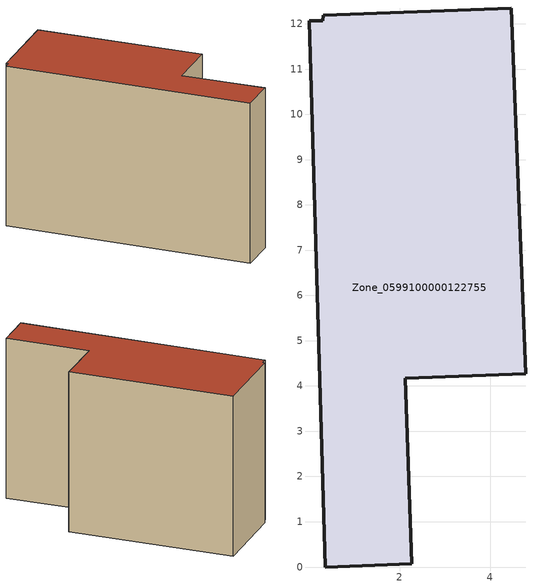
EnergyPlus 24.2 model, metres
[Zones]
Zone_0599100000122755
 floor ground (C_G): 2.12,4.17 2.27,0.07 0.36,0 0,12.07 0.3,12.07 0.32,12.2 4.47,12.35 4.79,4.27 z0
 wall outside (C_F): 0,12.07 0.36,0 2.27,0.07 2.12,4.17 4.79,4.27 4.47,12.35 0.32,12.2 0.3,12.07 0,12.07 z0:8.01
 roof outside (C_R): 4.47,12.35 0.32,12.2 0.3,12.07 0,12.07 0.36,0 2.27,0.07 2.12,4.17 4.79,4.27 z8.01
[BUILDING]
Pand.0599100000122755: North Axis=0; Terrain=City; Loads Convergence Tolerance Value=0.04; Temperature Convergence Tolerance Value=0.4; Solar Distribution=FullExterior; Maximum Number of Warmup Days=25; Minimum Number of Warmup Days=1
[Site:Location]
Rotterdam.The.Hague.AP_ZH_NLD Design_Conditions: Latitude=51.96; Longitude=4.45; Time Zone=1; Elevation=-4.5
[SITE:GROUNDTEMPERATURE:BUILDINGSURFACE]
18, 18, 18, 18, 18, 18, 18, 18, 18, 18, 18, 18
[MATERIAL] Thermal Absorptance=0.9; Solar Absorptance=0.7; Visible Absorptance=0.7
Name | Roughness | Thickness | Conductivity | Density | Specific Heat
G.TI.1946 | MediumSmooth | 0.15 | 1 | 540 | 1210
F.TI.1946 | Rough | 0.3 | 0.857143 | 1920 | 840
R.TI.1946 | MediumRough | 0.2 | 0.1 | 1500 | 1000
[CONSTRUCTION]
C_G: G.TI.1946
C_F: F.TI.1946
C_R: R.TI.1946
[ZONE]
Zone_0599100000122755: Type=1; Multiplier=1; Ceiling Height=Autocalculate; Volume=Autocalculate; Floor Area=autocalculate; Part of Total Floor Area=Yes
[ZONEINFILTRATION:DESIGNFLOWRATE]
Infil_Zone_0599100000122755: Zone or ZoneList or Space or SpaceList=Zone_0599100000122755; Schedule=AlwaysOn; Design Flow Rate Calculation Method=Flow/Area; Flow Rate per Floor Area=0.003; Constant Term Coefficient=1; Temperature Term Coefficient=0; Velocity Term Coefficient=0; Velocity Squared Term Coefficient=0
[HVACTEMPLATE:ZONE:IDEALLOADSAIRSYSTEM]
Zone_0599100000122755: Maximum Heating Supply Air Temperature=50; Minimum Cooling Supply Air Temperature=13; Maximum Heating Supply Air Humidity Ratio=0.0156; Minimum Cooling Supply Air Humidity Ratio=0.0077; Heating Limit=NoLimit; Cooling Limit=NoLimit; Dehumidification Control Type=ConstantSensibleHeatRatio; Cooling Sensible Heat Ratio=0.7; Dehumidification Setpoint=60; Humidification Control Type=None; Humidification Setpoint=30; Outdoor Air Method=None; Outdoor Air Flow Rate per Person=0.00944; Outdoor Air Flow Rate per Zone Floor Area=0; Outdoor Air Flow Rate per Zone=0; Demand Controlled Ventilation Type=None; Outdoor Air Economizer Type=NoEconomizer; Heat Recovery Type=None; Sensible Heat Recovery Effectiveness=0.7; Latent Heat Recovery Effectiveness=0.65
[ZONECONTROL:THERMOSTAT]
ThermostatControl_Zone_0599100000122755: Zone or ZoneList=Zone_0599100000122755; Control Type Schedule=DualSetpointControlType; Control 1=Thermostat_Zone_0599100000122755; Temperature Difference Between Cutout And Setpoint=0
[THERMOSTATSETPOINT:DUALSETPOINT]
Thermostat_Zone_0599100000122755: Heating Setpoint Temperature Schedule=HeatingSetpoint_Zone_0599100000122755; Cooling Setpoint Temperature Schedule=CoolingSetpoint_Zone_0599100000122755
[SCHEDULE:COMPACT]
HeatingSetpoint_Zone_0599100000122755: Through: 12/31, For: AllDays, Until: 24:00, 21
CoolingSetpoint_Zone_0599100000122755: Through: 12/31, For: AllDays, Until: 24:00, 24
DualSetpointControlType: Through: 12/31, For: AllDays, Until: 24:00, 4
AlwaysOn: Through: 12/31, For: AllDays, Until: 24:00, 1
